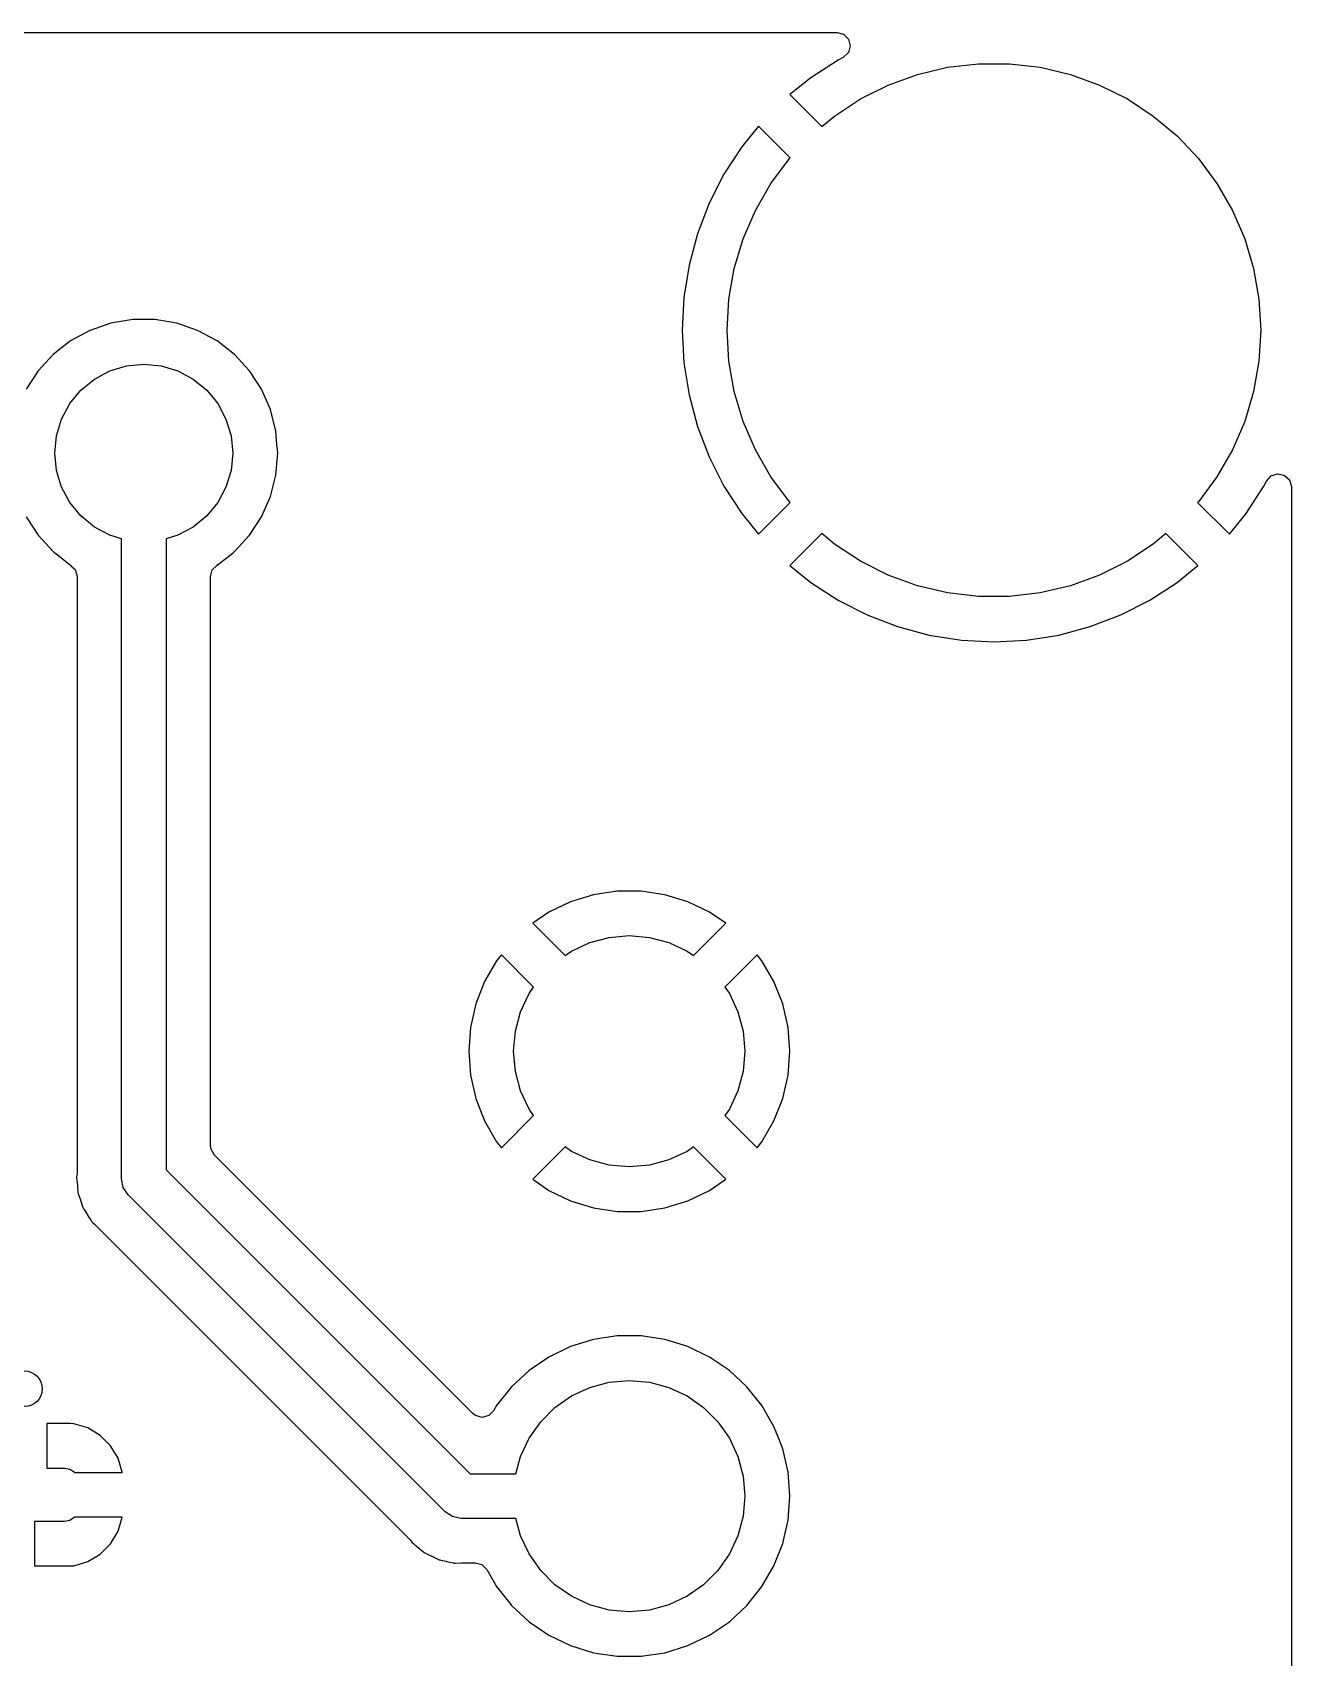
# Model space of a CAD drawing. Extents: x 44 to 146, y -87 to -25.
# Drawn here: x 131.59 to 145.75, y -43.52 to -25.25 of the extents above; entities that cross this region are included whole.
import ezdxf

# ---------------------------------------------------------------- set-up
doc = ezdxf.new("R2010")
doc.units = 0
doc.layers.add('BLACK', color=7, linetype='CONTINUOUS')

msp = doc.modelspace()

# ---------------------------------------------------------------- linework, layer by layer
at = {"layer": 'BLACK', "linetype": 'CONTINUOUS'}
for p, q in [((48.864128, -25.2545), (140.635872, -25.2545)), ((140.635872, -25.2545), (140.710372, -25.274462)), ((140.710372, -25.274462), (140.76491, -25.329)), ((140.76491, -25.329), (140.784872, -25.4035)), ((140.647592, -25.564755), (140.339928, -25.764554)), ((140.647605, -25.564748), (140.647592, -25.564755)), ((140.703517, -25.53626), (140.647605, -25.564748)), ((140.710372, -25.532538), (140.703517, -25.53626)), ((140.76491, -25.478), (140.710372, -25.532538)), ((140.784872, -25.4035), (140.76491, -25.478)), ((141.211761, -25.845352), (141.53959, -25.726031)), ((141.53959, -25.726031), (141.879055, -25.645577)), ((141.879055, -25.645577), (142.225566, -25.605076)), ((142.225566, -25.605076), (142.574434, -25.605076)), ((142.574434, -25.605076), (142.920945, -25.645577)), ((142.920945, -25.645577), (143.26041, -25.726031)), ((143.26041, -25.726031), (143.588239, -25.845352)), ((140.339928, -25.764554), (140.10685, -25.953297)), ((140.9, -26.001924), (141.211761, -25.845352)), ((143.588239, -25.845352), (143.9, -26.001924)), ((140.10685, -25.953297), (140.466421, -26.312868)), ((140.608524, -26.19363), (140.9, -26.001924)), ((143.9, -26.001924), (144.191476, -26.19363)), ((140.466421, -26.312868), (140.608524, -26.19363)), ((144.191476, -26.19363), (144.458725, -26.417879)), ((139.753297, -26.30685), (139.564554, -26.539928)), ((140.109739, -26.663292), (139.753297, -26.30685)), ((144.458725, -26.417879), (144.698133, -26.671637)), ((139.564554, -26.539928), (139.364755, -26.847592)), ((140.101867, -26.671637), (140.109739, -26.663292)), ((139.364748, -26.847605), (139.198199, -27.174476)), ((139.364755, -26.847592), (139.364748, -26.847605)), ((139.893537, -26.951473), (140.101867, -26.671637)), ((144.698133, -26.671637), (144.906463, -26.951473)), ((139.719102, -27.253602), (139.893537, -26.951473)), ((144.906463, -26.951473), (145.080898, -27.253602)), ((139.198199, -27.174476), (139.066739, -27.51694)), ((139.580922, -27.57394), (139.719102, -27.253602)), ((145.080898, -27.253602), (145.219078, -27.57394)), ((139.066732, -27.51696), (138.971787, -27.8713)), ((139.066739, -27.51694), (139.066732, -27.51696)), ((139.480865, -27.908152), (139.580922, -27.57394)), ((145.219078, -27.57394), (145.319135, -27.908152)), ((138.971786, -27.871303), (138.914396, -28.233653)), ((138.971787, -27.8713), (138.971786, -27.871303)), ((139.420285, -28.251721), (139.480865, -27.908152)), ((145.319135, -27.908152), (145.379715, -28.251721)), ((138.914396, -28.233653), (138.895197, -28.6)), ((139.4, -28.6), (139.420285, -28.251721)), ((145.379715, -28.251721), (145.4, -28.6)), ((132.717664, -28.4815), (132.47239, -28.522427)), ((132.717665, -28.4815), (132.717664, -28.4815)), ((132.966335, -28.4815), (132.717665, -28.4815)), ((133.211609, -28.522427), (132.966335, -28.4815)), ((132.237184, -28.603174), (132.018494, -28.721523)), ((132.237188, -28.603172), (132.237184, -28.603174)), ((132.472386, -28.522428), (132.237188, -28.603172)), ((132.47239, -28.522427), (132.472386, -28.522428)), ((133.211613, -28.522428), (133.211609, -28.522427)), ((133.446811, -28.603172), (133.211613, -28.522428)), ((133.446815, -28.603174), (133.446811, -28.603172)), ((133.665505, -28.721523), (133.446815, -28.603174)), ((138.895197, -28.6), (138.914396, -28.966346)), ((139.420285, -28.948279), (139.4, -28.6)), ((145.4, -28.6), (145.379715, -28.948279)), ((132.018489, -28.721527), (131.822256, -28.874261)), ((132.018494, -28.721523), (132.018489, -28.721527)), ((133.665508, -28.721525), (133.665505, -28.721523)), ((133.665509, -28.721526), (133.665508, -28.721525)), ((133.738024, -28.777967), (133.665509, -28.721526)), ((133.861743, -28.874261), (133.738024, -28.777967)), ((131.822256, -28.874261), (131.653837, -29.057212)), ((132.459317, -29.05812), (132.64691, -29.001215)), ((132.64691, -29.001215), (132.842, -28.982)), ((132.842, -28.982), (133.03709, -29.001215)), ((133.03709, -29.001215), (133.224683, -29.05812)), ((134.030162, -29.057212), (133.861743, -28.874261)), ((138.914396, -28.966346), (138.971786, -29.328696)), ((139.480865, -29.291848), (139.420285, -28.948279)), ((145.379715, -28.948279), (145.319135, -29.291848)), ((131.653837, -29.057212), (131.517827, -29.265392)), ((132.134893, -29.274893), (132.28643, -29.15053)), ((132.28643, -29.15053), (132.459317, -29.05812)), ((133.224683, -29.05812), (133.39757, -29.15053)), ((133.39757, -29.15053), (133.549107, -29.274893)), ((134.030163, -29.057214), (134.030162, -29.057212)), ((134.030164, -29.057215), (134.030163, -29.057214)), ((134.166173, -29.265393), (134.030164, -29.057215)), ((132.01053, -29.42643), (132.134893, -29.274893)), ((133.549107, -29.274893), (133.67347, -29.42643)), ((134.266063, -29.493119), (134.166173, -29.265393)), ((138.971786, -29.328696), (138.971787, -29.328699)), ((138.971787, -29.328699), (139.066732, -29.683039)), ((139.580922, -29.62606), (139.480865, -29.291848)), ((145.319135, -29.291848), (145.219078, -29.62606)), ((131.91812, -29.599317), (132.01053, -29.42643)), ((133.67347, -29.42643), (133.76588, -29.599317)), ((134.327108, -29.734179), (134.266063, -29.493119)), ((131.861215, -29.78691), (131.91812, -29.599317)), ((133.76588, -29.599317), (133.822785, -29.78691)), ((134.339387, -29.882366), (134.327108, -29.734179)), ((139.066732, -29.683039), (139.066739, -29.683059)), ((139.066739, -29.683059), (139.198197, -30.025518)), ((139.719102, -29.946398), (139.580922, -29.62606)), ((145.219078, -29.62606), (145.080898, -29.946398)), ((131.842, -29.982), (131.861215, -29.78691)), ((133.822785, -29.78691), (133.842, -29.982)), ((134.347643, -29.981998), (134.339387, -29.882366)), ((139.893537, -30.248527), (139.719102, -29.946398)), ((145.080898, -29.946398), (144.906463, -30.248527)), ((131.861215, -30.17709), (131.842, -29.982)), ((133.842, -29.982), (133.822785, -30.17709)), ((134.327108, -30.229821), (134.344483, -30.020139)), ((134.344483, -30.020139), (134.347643, -29.982001)), ((134.347643, -29.982001), (134.347643, -29.981998)), ((139.198197, -30.025518), (139.198208, -30.025542)), ((139.198208, -30.025542), (139.364744, -30.352388)), ((131.91812, -30.364683), (131.861215, -30.17709)), ((133.822785, -30.17709), (133.76588, -30.364683)), ((134.266063, -30.470881), (134.327108, -30.229821)), ((140.101867, -30.528363), (139.893537, -30.248527)), ((144.906463, -30.248527), (144.698133, -30.528363)), ((145.435255, -30.352388), (145.46374, -30.296484)), ((145.46374, -30.296484), (145.515348, -30.239166)), ((145.515348, -30.239166), (145.588701, -30.215332)), ((145.588701, -30.215332), (145.664144, -30.231368)), ((145.664144, -30.231368), (145.721462, -30.282976)), ((145.721462, -30.282976), (145.745296, -30.356329)), ((132.01053, -30.53757), (131.91812, -30.364683)), ((133.76588, -30.364683), (133.67347, -30.53757)), ((134.166173, -30.698607), (134.266063, -30.470881)), ((139.364744, -30.352388), (139.364755, -30.352408)), ((139.364755, -30.352408), (139.564554, -30.660071)), ((145.235442, -30.660075), (145.435244, -30.352408)), ((145.435244, -30.352408), (145.435255, -30.352388)), ((145.745296, -30.356329), (145.7455, -30.364128)), ((145.7455, -30.364128), (145.7455, -58.906)), ((132.134893, -30.689107), (132.01053, -30.53757)), ((133.67347, -30.53757), (133.549107, -30.689107)), ((139.564554, -30.660071), (139.753297, -30.893148)), ((139.753297, -30.893148), (140.109738, -30.536706)), ((140.109738, -30.536706), (140.101867, -30.528363)), ((144.698133, -30.528363), (144.69026, -30.536707)), ((144.69026, -30.536707), (145.046702, -30.893149)), ((145.046702, -30.893148), (145.235439, -30.660079)), ((145.235439, -30.660079), (145.235442, -30.660075)), ((131.517827, -30.698607), (131.653837, -30.906787)), ((132.28643, -30.81347), (132.134893, -30.689107)), ((132.459317, -30.90588), (132.28643, -30.81347)), ((133.39757, -30.81347), (133.224683, -30.90588)), ((133.549107, -30.689107), (133.39757, -30.81347)), ((134.030164, -30.906785), (134.166173, -30.698607)), ((131.653837, -30.906787), (131.822257, -31.089739)), ((132.592, -30.946128), (132.459317, -30.90588)), ((132.592, -38.142), (132.592, -30.946128)), ((133.224683, -30.90588), (133.092, -30.946128)), ((133.092, -30.946128), (133.092, -38.038446)), ((133.861744, -31.089738), (134.030164, -30.906785)), ((140.46642, -30.88713), (140.10685, -31.246701)), ((140.608524, -31.00637), (140.46642, -30.88713)), ((140.9, -31.198076), (140.608524, -31.00637)), ((144.191476, -31.00637), (143.9, -31.198076)), ((144.333578, -30.887131), (144.191476, -31.00637)), ((144.693149, -31.246702), (144.333578, -30.887131)), ((145.046702, -30.893149), (145.046702, -30.893148)), ((131.822257, -31.089739), (131.82226, -31.089742)), ((131.82226, -31.089742), (131.904817, -31.153998)), ((131.904817, -31.153998), (132.018491, -31.242474)), ((133.665509, -31.242474), (133.845754, -31.102183)), ((133.845754, -31.102183), (133.861739, -31.089742)), ((133.861739, -31.089741), (133.861744, -31.089738)), ((133.861739, -31.089742), (133.861739, -31.089741)), ((141.211761, -31.354648), (140.9, -31.198076)), ((143.9, -31.198076), (143.588239, -31.354648)), ((132.018491, -31.242474), (132.018497, -31.242477)), ((132.018497, -31.242477), (132.023658, -31.24585)), ((132.023658, -31.24585), (132.022193, -31.24809)), ((132.022193, -31.24809), (132.069312, -31.292541)), ((132.069312, -31.292541), (132.091437, -31.366428)), ((132.091437, -31.366428), (132.0915, -31.370769)), ((132.0915, -31.370769), (132.0915, -38.076472)), ((133.5925, -31.370769), (133.612462, -31.296269)), ((133.5925, -36.706804), (133.5925, -31.370769)), ((133.612462, -31.296269), (133.661345, -31.247385)), ((133.660342, -31.24585), (133.665497, -31.24248)), ((133.661345, -31.247385), (133.660342, -31.24585)), ((133.665497, -31.24248), (133.665509, -31.242474)), ((140.10685, -31.246701), (140.339928, -31.435445)), ((141.53959, -31.473969), (141.211761, -31.354648)), ((143.588239, -31.354648), (143.26041, -31.473969)), ((144.460079, -31.435439), (144.693148, -31.246702)), ((144.693148, -31.246702), (144.693149, -31.246702)), ((140.339928, -31.435445), (140.647591, -31.635244)), ((141.879055, -31.554423), (141.53959, -31.473969)), ((142.225566, -31.594924), (141.879055, -31.554423)), ((142.574434, -31.594924), (142.225566, -31.594924)), ((142.920945, -31.554423), (142.574434, -31.594924)), ((143.26041, -31.473969), (142.920945, -31.554423)), ((144.152408, -31.635244), (144.460075, -31.435442)), ((144.460075, -31.435442), (144.460079, -31.435439)), ((140.647591, -31.635244), (140.647611, -31.635255)), ((140.647611, -31.635255), (140.974457, -31.801791)), ((143.825542, -31.801791), (144.152388, -31.635255)), ((144.152388, -31.635255), (144.152408, -31.635244)), ((140.974457, -31.801791), (140.974481, -31.801802)), ((140.974481, -31.801802), (141.31694, -31.93326)), ((141.31694, -31.93326), (141.31696, -31.933267)), ((141.31696, -31.933267), (141.6713, -32.028212)), ((143.128699, -32.028212), (143.483039, -31.933267)), ((143.483039, -31.933267), (143.483059, -31.93326)), ((143.483059, -31.93326), (143.825518, -31.801802)), ((143.825518, -31.801802), (143.825542, -31.801791)), ((141.6713, -32.028212), (141.671303, -32.028213)), ((141.671303, -32.028213), (142.033653, -32.085603)), ((142.033653, -32.085603), (142.4, -32.104802)), ((142.4, -32.104802), (142.766346, -32.085603)), ((142.766346, -32.085603), (143.128696, -32.028213)), ((143.128696, -32.028213), (143.128699, -32.028212)), ((137.640532, -35.026533), (137.397478, -35.143582)), ((137.640553, -35.026525), (137.640532, -35.026533)), ((137.898333, -34.94701), (137.640553, -35.026525)), ((137.898337, -34.947009), (137.898333, -34.94701)), ((138.165105, -34.9068), (137.898337, -34.947009)), ((138.434894, -34.9068), (138.165105, -34.9068)), ((138.701662, -34.947009), (138.434894, -34.9068)), ((138.701666, -34.94701), (138.701662, -34.947009)), ((138.959449, -35.026526), (138.701666, -34.94701)), ((138.959453, -35.026527), (138.959449, -35.026526)), ((139.202521, -35.143582), (138.959453, -35.026527)), ((137.397478, -35.143582), (137.214849, -35.268095)), ((139.385149, -35.268096), (139.202521, -35.143582)), ((137.214849, -35.268095), (137.214849, -35.268096)), ((137.214849, -35.268096), (137.578079, -35.631326)), ((137.855374, -35.4852), (138.074257, -35.42655)), ((138.074257, -35.42655), (138.3, -35.4068)), ((138.3, -35.4068), (138.525743, -35.42655)), ((138.525743, -35.42655), (138.744626, -35.4852)), ((139.021919, -35.631325), (139.385149, -35.268096)), ((137.578079, -35.631326), (137.65, -35.580967)), ((137.65, -35.580967), (137.855374, -35.4852)), ((138.744626, -35.4852), (138.95, -35.580967)), ((138.95, -35.580967), (139.021919, -35.631325)), ((136.8086, -35.689981), (136.673709, -35.923618)), ((136.808603, -35.689976), (136.8086, -35.689981)), ((136.862294, -35.622648), (136.808603, -35.689976)), ((137.224526, -35.984879), (136.862294, -35.622648)), ((139.737703, -35.622648), (139.375472, -35.984877)), ((139.791395, -35.689975), (139.737703, -35.622648)), ((139.7914, -35.689983), (139.791395, -35.689975)), ((139.92629, -35.923618), (139.7914, -35.689983)), ((136.673707, -35.923623), (136.575145, -36.174753)), ((136.673709, -35.923618), (136.673707, -35.923623)), ((137.174167, -36.0568), (137.224526, -35.984879)), ((139.375472, -35.984877), (139.425833, -36.0568)), ((139.926292, -35.923623), (139.92629, -35.923618)), ((140.024854, -36.174753), (139.926292, -35.923623)), ((137.0784, -36.262174), (137.174167, -36.0568)), ((139.425833, -36.0568), (139.5216, -36.262174)), ((136.575143, -36.17476), (136.515115, -36.437761)), ((136.575145, -36.174753), (136.575143, -36.17476)), ((137.01975, -36.481057), (137.0784, -36.262174)), ((139.5216, -36.262174), (139.58025, -36.481057)), ((140.024856, -36.17476), (140.024854, -36.174753)), ((140.084884, -36.437761), (140.024856, -36.17476)), ((136.515112, -36.437783), (136.494953, -36.706795)), ((136.515115, -36.437761), (136.515112, -36.437783)), ((137, -36.7068), (137.01975, -36.481057)), ((139.58025, -36.481057), (139.6, -36.7068)), ((140.084887, -36.437783), (140.084884, -36.437761)), ((140.105047, -36.706795), (140.084887, -36.437783)), ((133.5925, -37.769414), (133.5925, -36.706804)), ((136.494953, -36.706795), (136.494953, -36.706804)), ((136.494953, -36.706804), (136.515112, -36.975816)), ((137.01975, -36.932543), (137, -36.7068)), ((139.6, -36.7068), (139.58025, -36.932543)), ((140.084887, -36.975816), (140.105047, -36.706804)), ((140.105047, -36.706804), (140.105047, -36.706795)), ((136.515112, -36.975816), (136.515115, -36.975838)), ((136.515115, -36.975838), (136.575143, -37.238839)), ((137.0784, -37.151426), (137.01975, -36.932543)), ((139.58025, -36.932543), (139.5216, -37.151426)), ((140.024856, -37.238839), (140.084884, -36.975838)), ((140.084884, -36.975838), (140.084887, -36.975816)), ((136.575143, -37.238839), (136.575145, -37.238846)), ((136.575145, -37.238846), (136.673707, -37.489976)), ((137.174167, -37.3568), (137.0784, -37.151426)), ((139.5216, -37.151426), (139.425833, -37.3568)), ((139.926292, -37.489976), (140.024854, -37.238846)), ((140.024854, -37.238846), (140.024856, -37.238839)), ((136.862295, -37.79095), (137.224525, -37.428719)), ((137.224525, -37.428719), (137.174167, -37.3568)), ((139.425833, -37.3568), (139.375473, -37.42872)), ((139.375473, -37.42872), (139.737703, -37.79095)), ((136.673707, -37.489976), (136.673709, -37.489981)), ((136.673709, -37.489981), (136.808599, -37.723616)), ((139.791398, -37.72362), (139.92629, -37.489981)), ((139.92629, -37.489981), (139.926292, -37.489976)), ((133.597577, -37.807978), (133.5925, -37.769414)), ((133.636141, -37.874773), (133.597577, -37.807978)), ((136.808599, -37.723616), (136.808604, -37.723624)), ((136.808604, -37.723624), (136.862295, -37.79095)), ((137.578078, -37.782272), (137.214849, -38.145502)), ((137.65, -37.832633), (137.578078, -37.782272)), ((139.02192, -37.782273), (138.95, -37.832633)), ((139.38515, -38.145503), (139.02192, -37.782273)), ((139.737703, -37.79095), (139.737704, -37.79095)), ((139.737704, -37.79095), (139.791393, -37.723628)), ((139.791393, -37.723628), (139.791398, -37.72362)), ((135.134914, -39.373547), (133.636141, -37.874773)), ((137.855374, -37.9284), (137.65, -37.832633)), ((138.074257, -37.98705), (137.855374, -37.9284)), ((138.3, -38.0068), (138.074257, -37.98705)), ((138.525743, -37.98705), (138.3, -38.0068)), ((138.744626, -37.9284), (138.525743, -37.98705)), ((138.95, -37.832633), (138.744626, -37.9284)), ((132.089927, -38.098067), (132.086711, -38.120021)), ((132.086711, -38.120021), (132.090933, -38.168283)), ((132.0915, -38.076472), (132.089927, -38.098067)), ((132.090933, -38.168283), (132.0915, -38.181268)), ((132.61103, -38.237671), (132.592, -38.142)), ((133.092, -38.038446), (136.510353, -41.4568)), ((137.214849, -38.145502), (137.397481, -38.270019)), ((139.202533, -38.270011), (139.38515, -38.145503)), ((132.0915, -38.185709), (132.091499, -38.185709)), ((132.091499, -38.185709), (132.095055, -38.216131)), ((132.0915, -38.181268), (132.0915, -38.185709)), ((132.095055, -38.216131), (132.095495, -38.220438)), ((132.095495, -38.220438), (132.102, -38.294798)), ((132.102, -38.294798), (132.103754, -38.303288)), ((132.103754, -38.303288), (132.103465, -38.303347)), ((132.103465, -38.303347), (132.104471, -38.307888)), ((132.104471, -38.307888), (132.10476, -38.30782)), ((132.10476, -38.30782), (132.106759, -38.316258)), ((132.106759, -38.316258), (132.13228, -38.386377)), ((132.665223, -38.318777), (132.61103, -38.237671)), ((136.23002, -41.883573), (132.665223, -38.318777)), ((137.397481, -38.270019), (137.640532, -38.387066)), ((138.959453, -38.387072), (139.202526, -38.270015)), ((139.202526, -38.270015), (139.202533, -38.270011)), ((132.13228, -38.386377), (132.133701, -38.390466)), ((132.133701, -38.390466), (132.157185, -38.461333)), ((132.157185, -38.461333), (132.160852, -38.469197)), ((132.160852, -38.469197), (132.160584, -38.469321)), ((132.160584, -38.469321), (132.162603, -38.473493)), ((132.162603, -38.473493), (132.162867, -38.473361)), ((132.162867, -38.473361), (132.166761, -38.481115)), ((132.166761, -38.481115), (132.207772, -38.543469)), ((137.640532, -38.387066), (137.640553, -38.387074)), ((137.640553, -38.387074), (137.898333, -38.466589)), ((137.898333, -38.466589), (137.898337, -38.46659)), ((137.898337, -38.46659), (138.165105, -38.506799)), ((138.165105, -38.506799), (138.165112, -38.5068)), ((138.165112, -38.5068), (138.434888, -38.5068)), ((138.434888, -38.5068), (138.434894, -38.506799)), ((138.434894, -38.506799), (138.701662, -38.46659)), ((138.701662, -38.46659), (138.701666, -38.466589)), ((138.701666, -38.466589), (138.959449, -38.387073)), ((138.959449, -38.387073), (138.959453, -38.387072)), ((132.207772, -38.543469), (132.210098, -38.547119)), ((132.210098, -38.547119), (132.239751, -38.595195)), ((132.239751, -38.595195), (132.24929, -38.610659)), ((132.24929, -38.610659), (132.254672, -38.617466)), ((132.254672, -38.617466), (132.254439, -38.617649)), ((132.254439, -38.617649), (132.257368, -38.621245)), ((132.257368, -38.621245), (132.257597, -38.621054)), ((132.257597, -38.621054), (132.263169, -38.627695)), ((132.263169, -38.627695), (132.26317, -38.627696)), ((132.26317, -38.627696), (132.286281, -38.6495)), ((132.286281, -38.6495), (132.317444, -38.678901)), ((132.317444, -38.678901), (132.320553, -38.681921)), ((132.320553, -38.681921), (135.829781, -42.191148)), ((136.540163, -40.778796), (135.134914, -39.373547)), ((137.898222, -39.946521), (137.64037, -40.026058)), ((137.898226, -39.94652), (137.898222, -39.946521)), ((138.165067, -39.9063), (137.898226, -39.94652)), ((138.165071, -39.9063), (138.165067, -39.9063)), ((138.434929, -39.9063), (138.165071, -39.9063)), ((138.434932, -39.9063), (138.434929, -39.9063)), ((138.701773, -39.94652), (138.434932, -39.9063)), ((138.701777, -39.946521), (138.701773, -39.94652)), ((138.959629, -40.026058), (138.701777, -39.946521)), ((137.397227, -40.143148), (137.174259, -40.295164)), ((137.640349, -40.026066), (137.397227, -40.143148)), ((137.64037, -40.026058), (137.640349, -40.026066)), ((138.959633, -40.026059), (138.959629, -40.026058)), ((138.959641, -40.026062), (138.959633, -40.026059)), ((138.959646, -40.026064), (138.959641, -40.026062)), ((138.95965, -40.026066), (138.959646, -40.026064)), ((139.20277, -40.143146), (138.95965, -40.026066)), ((139.202772, -40.143148), (139.20277, -40.143146)), ((139.202775, -40.143149), (139.202772, -40.143148)), ((139.425741, -40.295165), (139.202775, -40.143149)), ((137.174259, -40.295164), (136.976438, -40.478715)), ((139.623561, -40.478715), (139.425741, -40.295165)), ((136.976438, -40.478715), (136.808189, -40.689692)), ((137.65, -40.580967), (137.855374, -40.4852)), ((137.855374, -40.4852), (138.074257, -40.42655)), ((138.074257, -40.42655), (138.3, -40.4068)), ((138.3, -40.4068), (138.525743, -40.42655)), ((138.525743, -40.42655), (138.744626, -40.4852)), ((138.744626, -40.4852), (138.95, -40.580967)), ((139.791815, -40.689698), (139.623561, -40.478715)), ((136.808184, -40.689699), (136.774559, -40.747939)), ((136.808189, -40.689692), (136.808184, -40.689699)), ((137.304142, -40.871176), (137.464376, -40.710942)), ((137.464376, -40.710942), (137.65, -40.580967)), ((138.95, -40.580967), (139.135624, -40.710942)), ((139.135624, -40.710942), (139.295858, -40.871176)), ((139.926743, -40.923402), (139.791815, -40.689698)), ((132.017334, -40.8916), (131.75, -40.8916)), ((131.75, -40.8916), (131.75, -41.3916)), ((132.054194, -40.8945), (132.017334, -40.8916)), ((132.211897, -40.940318), (132.054193, -40.8945)), ((132.054193, -40.8945), (132.054194, -40.8945)), ((136.57102, -40.802474), (136.540163, -40.778796)), ((136.64552, -40.822437), (136.57102, -40.802474)), ((136.72002, -40.802476), (136.64552, -40.822437)), ((136.774559, -40.747939), (136.72002, -40.802476)), ((137.174167, -41.0568), (137.304142, -40.871176)), ((139.295858, -40.871176), (139.425833, -41.0568)), ((132.353254, -41.023916), (132.211897, -40.940318)), ((132.353257, -41.023918), (132.353254, -41.023916)), ((132.469381, -41.140042), (132.353257, -41.023918)), ((137.0784, -41.262174), (137.174167, -41.0568)), ((139.425833, -41.0568), (139.5216, -41.262174)), ((139.977435, -41.052562), (139.926743, -40.923402)), ((140.025334, -41.174605), (139.977435, -41.052562)), ((132.469383, -41.140045), (132.469381, -41.140042)), ((132.552981, -41.281402), (132.469383, -41.140045)), ((132.552981, -41.281403), (132.552981, -41.281402)), ((132.5988, -41.439111), (132.552981, -41.281403)), ((137.02625, -41.4568), (137.0784, -41.262174)), ((139.5216, -41.262174), (139.58025, -41.481057)), ((140.025336, -41.174612), (140.025334, -41.174605)), ((140.085381, -41.437686), (140.025336, -41.174612)), ((131.75, -41.3916), (131.9517, -41.3916)), ((131.9517, -41.3916), (132.009103, -41.403018)), ((132.009103, -41.403018), (132.057766, -41.435534)), ((132.057766, -41.435534), (132.061819, -41.4416)), ((132.061819, -41.4416), (132.598996, -41.4416)), ((132.598996, -41.441599), (132.5988, -41.439111)), ((132.598996, -41.4416), (132.598996, -41.441599)), ((136.510353, -41.4568), (137.02625, -41.4568)), ((140.085381, -41.437691), (140.085381, -41.437686)), ((140.085383, -41.437697), (140.085381, -41.437691)), ((140.085383, -41.437707), (140.085383, -41.437697)), ((140.085384, -41.437709), (140.085383, -41.437707)), ((140.105549, -41.706794), (140.085384, -41.437709)), ((139.58025, -41.481057), (139.6, -41.7068)), ((139.6, -41.7068), (139.58025, -41.932543)), ((140.08945, -41.921638), (140.105549, -41.706805)), ((140.105549, -41.706805), (140.105549, -41.706794)), ((131.9517, -41.9916), (131.6142, -41.9916)), ((131.6142, -41.9916), (131.6142, -42.4916)), ((132.009103, -41.980182), (131.9517, -41.9916)), ((132.057766, -41.947666), (132.009103, -41.980182)), ((132.061819, -41.9416), (132.057766, -41.947666)), ((132.598996, -41.9416), (132.061819, -41.9416)), ((132.552981, -42.101796), (132.5988, -41.944088)), ((132.5988, -41.944088), (132.598996, -41.9416)), ((136.230023, -41.883577), (136.23002, -41.883573)), ((136.311129, -41.93777), (136.230023, -41.883577)), ((136.327002, -41.940927), (136.311129, -41.93777)), ((136.4068, -41.956801), (136.327002, -41.940927)), ((136.406805, -41.9568), (136.4068, -41.956801)), ((137.02625, -41.9568), (136.406805, -41.9568)), ((137.0784, -42.151426), (137.02625, -41.9568)), ((139.58025, -41.932543), (139.5216, -42.151426)), ((140.029622, -42.220209), (140.085381, -41.975913)), ((140.085381, -41.97591), (140.085383, -41.975903)), ((140.085381, -41.975913), (140.085381, -41.97591)), ((140.085383, -41.975903), (140.08945, -41.921638)), ((132.469383, -42.243154), (132.552981, -42.101797)), ((132.552981, -42.101797), (132.552981, -42.101796)), ((135.829781, -42.191148), (135.843938, -42.20753)), ((137.174167, -42.3568), (137.0784, -42.151426)), ((139.5216, -42.151426), (139.425833, -42.3568)), ((132.211897, -42.442881), (132.353254, -42.359283)), ((132.353254, -42.359283), (132.353257, -42.359281)), ((132.353257, -42.359281), (132.469381, -42.243157)), ((132.469381, -42.243157), (132.469383, -42.243154)), ((135.843938, -42.20753), (135.857187, -42.225327)), ((135.857187, -42.225327), (135.857189, -42.225329)), ((135.857189, -42.225329), (135.85719, -42.22533)), ((135.85719, -42.22533), (135.878432, -42.243154)), ((135.878432, -42.243154), (135.8943, -42.256469)), ((135.8943, -42.256469), (135.903883, -42.26525)), ((135.903883, -42.26525), (135.907024, -42.268391)), ((135.907024, -42.268391), (135.931088, -42.287418)), ((135.931088, -42.287418), (135.934392, -42.29011)), ((135.934392, -42.29011), (135.934833, -42.29048)), ((135.934833, -42.29048), (135.991586, -42.338103)), ((135.991586, -42.338103), (135.998833, -42.342869)), ((135.998833, -42.342869), (135.998669, -42.343117)), ((135.998669, -42.343117), (136.002583, -42.34561)), ((136.002583, -42.34561), (136.00274, -42.345357)), ((136.00274, -42.345357), (136.010119, -42.349908)), ((136.010119, -42.349908), (136.010123, -42.349911)), ((136.010123, -42.349911), (136.077856, -42.381495)), ((137.304142, -42.542424), (137.174167, -42.3568)), ((139.425833, -42.3568), (139.295858, -42.542424)), ((139.926743, -42.490198), (140.025334, -42.238995)), ((140.025334, -42.238995), (140.029622, -42.220209)), ((131.6142, -42.4916), (132.017335, -42.4916)), ((132.017334, -42.491599), (132.054193, -42.488699)), ((132.017335, -42.4916), (132.017334, -42.491599)), ((132.054193, -42.488699), (132.211896, -42.442881)), ((132.211896, -42.442881), (132.211897, -42.442881)), ((136.077856, -42.381495), (136.081638, -42.383327)), ((136.081638, -42.383327), (136.14813, -42.416721)), ((136.14813, -42.416721), (136.148367, -42.41684)), ((136.148367, -42.41684), (136.156522, -42.419808)), ((136.156522, -42.419808), (136.156419, -42.420089)), ((136.156419, -42.420089), (136.160796, -42.42161)), ((136.160796, -42.42161), (136.16089, -42.421327)), ((136.16089, -42.421327), (136.169125, -42.424055)), ((136.169125, -42.424055), (136.169128, -42.424057)), ((136.169128, -42.424057), (136.16913, -42.424057)), ((136.16913, -42.424057), (136.169132, -42.424058)), ((136.169132, -42.424058), (136.195502, -42.429502)), ((136.195502, -42.429502), (136.242263, -42.439157)), ((136.242263, -42.439157), (136.24639, -42.440071)), ((136.24639, -42.440071), (136.319079, -42.4573)), ((136.319079, -42.4573), (136.319087, -42.4573)), ((136.319087, -42.4573), (136.327697, -42.458307)), ((136.327697, -42.458307), (136.327662, -42.458603)), ((136.327662, -42.458603), (136.332267, -42.459074)), ((136.332267, -42.459074), (136.332293, -42.458777)), ((136.332293, -42.458777), (136.340936, -42.459532)), ((136.340936, -42.459532), (136.340945, -42.459534)), ((136.340945, -42.459534), (136.413362, -42.457426)), ((136.413362, -42.457426), (136.415554, -42.457363)), ((136.415554, -42.457363), (136.419887, -42.4573)), ((136.419887, -42.4573), (136.568238, -42.4573)), ((136.568238, -42.4573), (136.642738, -42.477262)), ((136.642738, -42.477262), (136.697275, -42.531799)), ((136.697275, -42.531799), (136.808185, -42.723902)), ((137.464376, -42.702658), (137.304142, -42.542424)), ((139.295858, -42.542424), (139.135624, -42.702658)), ((139.791815, -42.723902), (139.926743, -42.490198)), ((136.808185, -42.723902), (136.808189, -42.723907)), ((136.808189, -42.723907), (136.969742, -42.926488)), ((137.65, -42.832633), (137.464376, -42.702658)), ((139.135624, -42.702658), (138.95, -42.832633)), ((139.623561, -42.934885), (139.791815, -42.723902)), ((137.855374, -42.9284), (137.65, -42.832633)), ((138.95, -42.832633), (138.744626, -42.9284)), ((136.969742, -42.926488), (136.976439, -42.934885)), ((136.976439, -42.934885), (137.174259, -43.118435)), ((138.074257, -42.98705), (137.855374, -42.9284)), ((138.3, -43.0068), (138.074257, -42.98705)), ((138.525743, -42.98705), (138.3, -43.0068)), ((138.744626, -42.9284), (138.525743, -42.98705)), ((139.425741, -43.118435), (139.623561, -42.934885)), ((137.174259, -43.118435), (137.397226, -43.270451)), ((137.397226, -43.270451), (137.640359, -43.387538)), ((138.959641, -43.387538), (139.202775, -43.270451)), ((139.202775, -43.270451), (139.425741, -43.118435)), ((137.640359, -43.387538), (137.898228, -43.46708)), ((137.898228, -43.46708), (138.165071, -43.5073)), ((138.434929, -43.5073), (138.701772, -43.46708)), ((138.701772, -43.46708), (138.959641, -43.387538)), ((138.165071, -43.5073), (138.165074, -43.5073)), ((138.165074, -43.5073), (138.434926, -43.5073)), ((138.434926, -43.5073), (138.434929, -43.5073))]:
    msp.add_line(p, q, dxfattribs=at)
at = {"layer": 'BLACK'}
msp.add_circle((131.5, -40.5), 0.2, dxfattribs=at)

doc.saveas('drawing.dxf')
